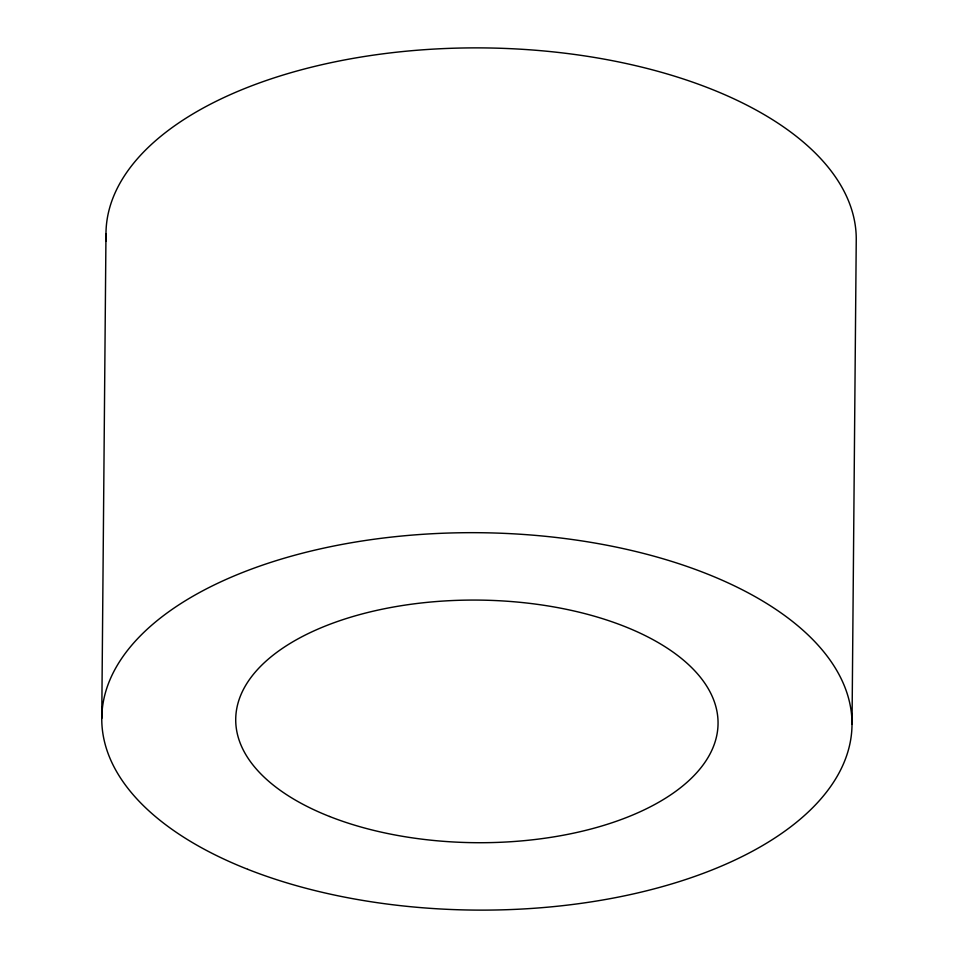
<?xml version="1.0" encoding="UTF-8"?>
<svg xmlns="http://www.w3.org/2000/svg" width="958" height="958" viewBox="0 0 958 958"><rect width="100%" height="100%" fill="white"/><g stroke="black" fill="none" stroke-linecap="round" stroke-linejoin="round"><path stroke-width="1.44" d="M101.752 718.452L105.979 233.656M852.021 724.344L856.248 239.548A375.153 188.714 0.5 0 0 474.893 47.876A375.153 188.714 0.5 0 0 106.218 240.925M329.564 816.479A241.165 121.307 0.5 0 0 715.901 739.109A241.165 121.307 0.5 0 0 385.188 608.593A241.165 121.307 0.5 0 0 329.564 816.479M247.727 869.313A375.153 188.714 0.5 0 0 848.68 748.94A375.153 188.714 0.5 0 0 334.246 545.928A375.153 188.714 0.5 0 0 247.727 869.313"/></g></svg>
